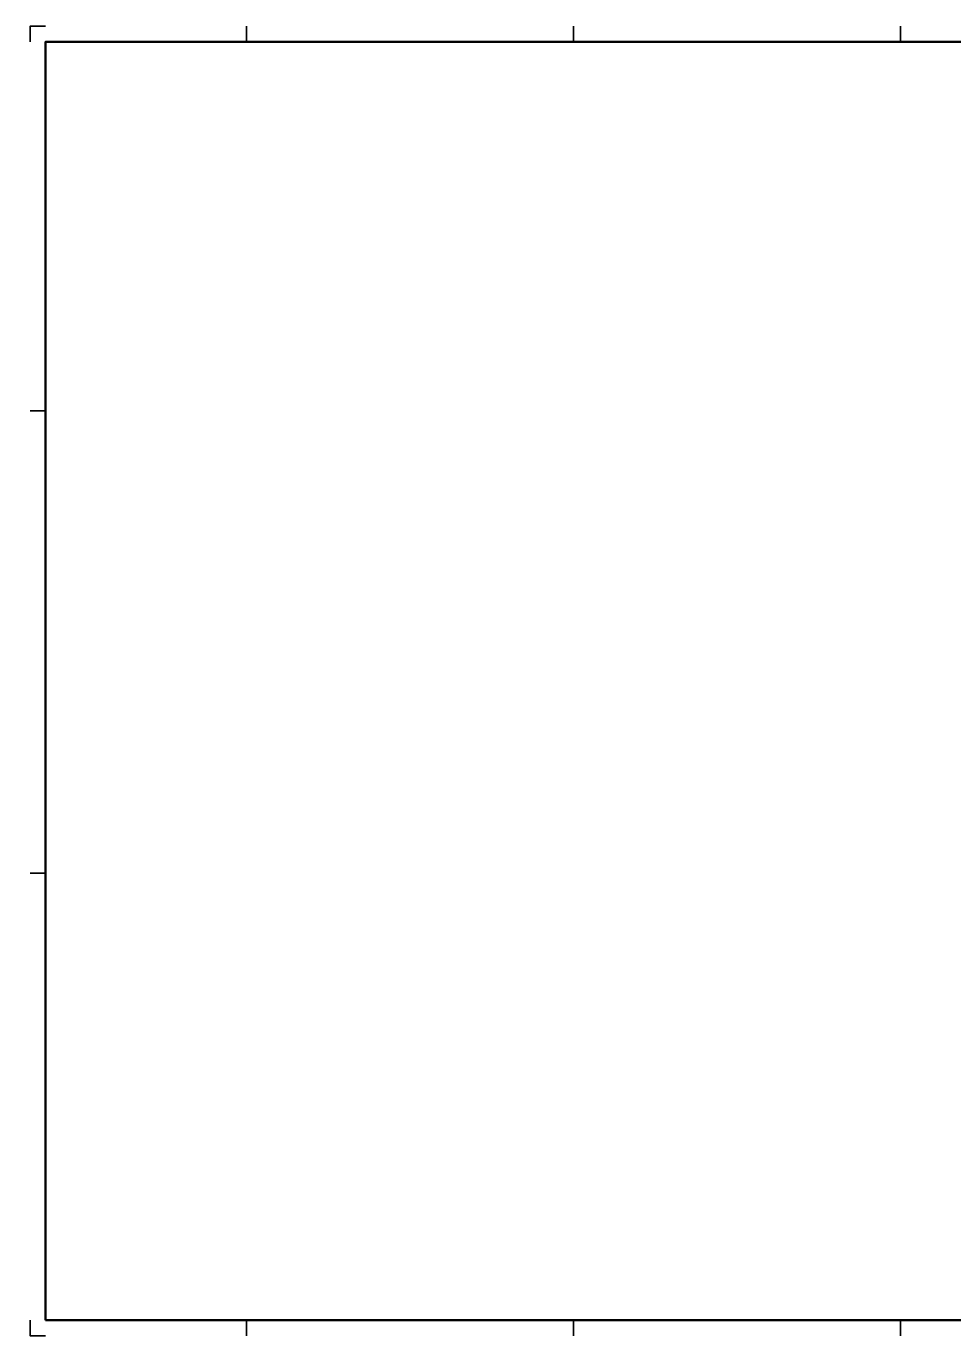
# Model space of a CAD drawing. Header units: millimetres. Extents: x -3 to 1189, y 0 to 841.
# Drawn here: x -3 to 593, y 0 to 841 of the extents above; entities that cross this region are included whole.
import ezdxf

# ---------------------------------------------------------------- set-up
doc = ezdxf.new("R2010")
doc.units = ezdxf.units.MM
for name, color, linetype, lineweight in [('35C', 1, 'Continuous', 35), ('50C', 7, 'Continuous', 50), ('50C @ 1', 7, 'Continuous', 50)]:
    doc.layers.add(name, color=color, linetype=linetype, lineweight=lineweight)

# ---------------------------------------------------------------- blocks, each defined once
blk = doc.blocks.new('*U3')
at = {"layer": '35C', "transparency": 33554687}
for p, q in [((139, 831), (139, 841)), ((349, 831), (349, 841)), ((559, 831), (559, 841)), ((0, 594), (10, 594)), ((0, 297), (10, 297)), ((139, 0), (139, 10)), ((349, 0), (349, 10)), ((559, 0), (559, 10))]:
    blk.add_line(p, q, dxfattribs=at)
for points in [[(0, 831), (0, 841), (10, 841)], [(10, 0), (0, 0), (0, 10)]]:
    blk.add_lwpolyline(points, dxfattribs=at)
at = {"layer": '50C', "transparency": 33554687}
blk.add_lwpolyline([(10, 10), (1179, 10), (1179, 831), (10, 831)], close=True, dxfattribs=at)
blk.add_lwpolyline([(10, 148.5, 0, 5, 0), (5, 148.5, 0, 0, 0), (0, 148.5, 0, 0, 0)], format="xyseb", dxfattribs=at)

msp = doc.modelspace()

# ---------------------------------------------------------------- block references
at = {"layer": '50C @ 1', "color": 0, "transparency": 33554687}
msp.add_blockref('*U3', (0, 0), dxfattribs=at)

doc.saveas('drawing.dxf')
